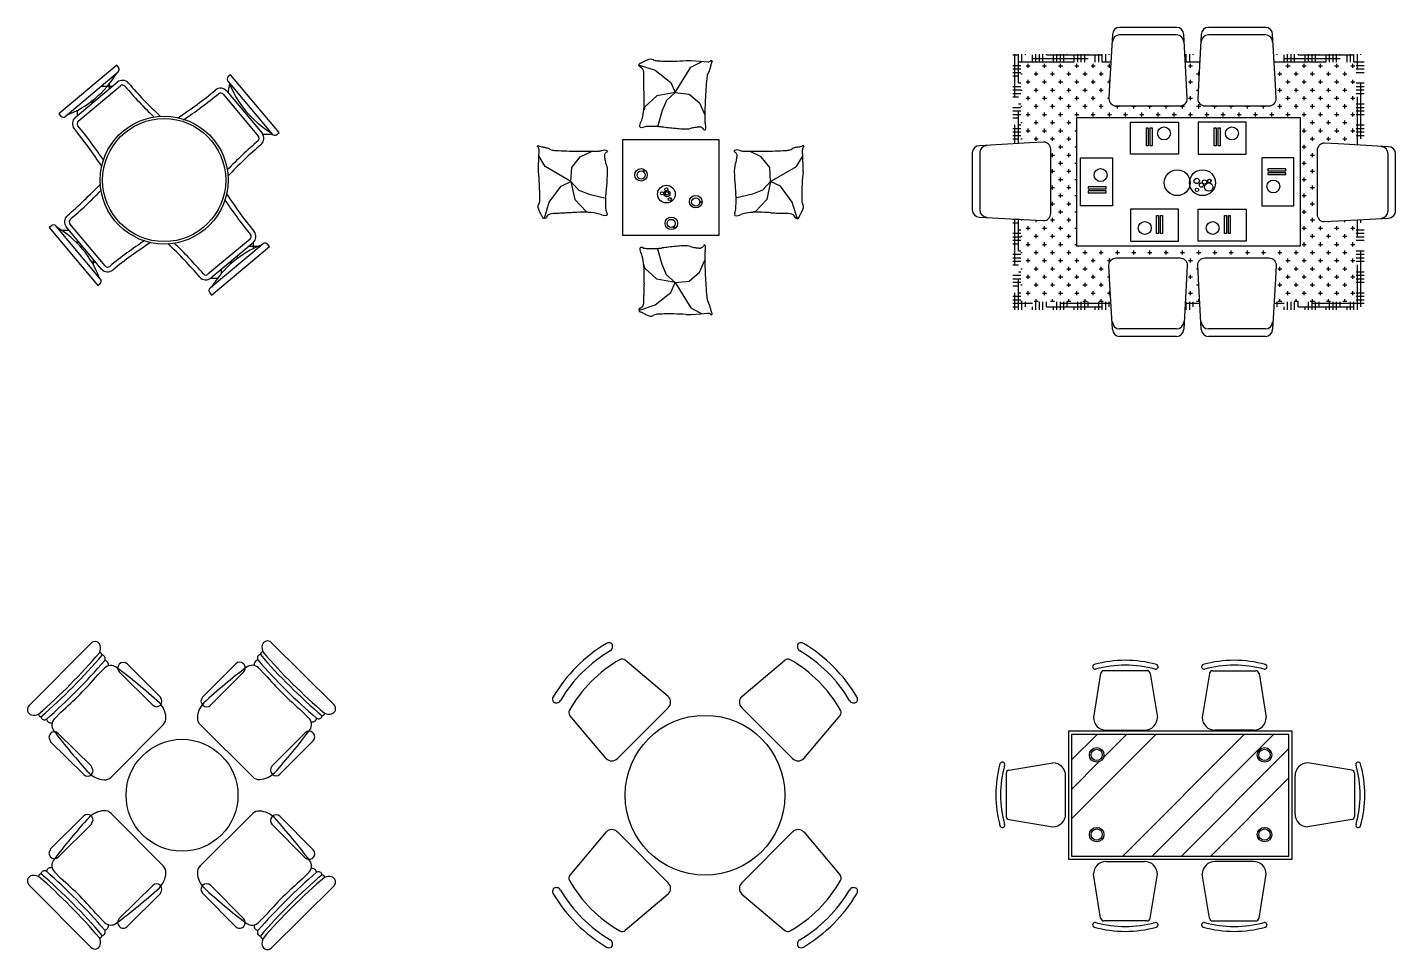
# Model space of a CAD drawing. Header units: millimetres. Extents: x 794 to 24045, y 774 to 18002.
# Drawn here: x 15191 to 23752, y 12232 to 18002 of the extents above; entities that cross this region are included whole.
import ezdxf

# ---------------------------------------------------------------- set-up
doc = ezdxf.new("R2010")
doc.units = ezdxf.units.MM
pattern_1 = [(0, (17541.494, -11395.643), (87.5, 21.875), [350, -175]), (90, (17541.494, -11395.643), (-21.875, -87.5), [350, -175])]

msp = doc.modelspace()

# ---------------------------------------------------------------- hatches: boundary and pattern name
at = {"true_color": 0x000000}
h = msp.add_hatch(dxfattribs=at)
h.set_pattern_fill('HOUND', color=18, scale=350, style=0)
h.set_pattern_definition(pattern_1)
h.paths.add_polyline_path([(21973.3, 17835.1), (21356, 17835.1), (21356, 17273), (21406, 17275.8), (21406, 17785.1), (21970.5, 17785.1)])
h.paths.add_polyline_path([(21406, 16800.9), (21356, 16803.6), (21356, 16235.1), (21973.3, 16235.1), (21970.5, 16285.1), (21406, 16285.1)])
h.paths.add_polyline_path([(23556, 17835.1), (22989.1, 17835.1), (22991.9, 17785.1), (23506, 17785.1), (23506, 17266.3), (23556, 17263.5)])
h.paths.add_polyline_path([(23556, 16800.4), (23506, 16797.6), (23506, 16285.1), (22991.9, 16285.1), (22989.1, 16235.1), (23556, 16235.1)])
h = msp.add_hatch(dxfattribs=at)
h.set_pattern_fill('HOUND', color=18, scale=350, style=0)
h.set_pattern_definition(pattern_1)
h.paths.add_polyline_path([(22529.3, 17835.1), (22433.1, 17835.1), (22435.9, 17785.1), (22526.5, 17785.1)])
h.paths.add_polyline_path([(22526.5, 16285.1), (22435.9, 16285.1), (22433.1, 16235.1), (22529.3, 16235.1)])
h = msp.add_hatch(dxfattribs=at)
h.set_pattern_fill('CROSS,_O', color=18, scale=8)
h.set_pattern_definition([(0, (31346.11, 19336.68), (50.8, 50.8), [25.4, -76.2]), (90, (31358.81, 19323.98), (-50.8, 50.8), [25.4, -76.2])])
h.paths.add_polyline_path([(21970.5, 17785.1), (21406, 17785.1), (21406, 17275.8), (21463.6, 17279), (21549.4, 17283.8, -0.414214), (21594, 17239.1), (21594, 16837.5, -0.414214), (21549.4, 16792.9), (21463.6, 16797.7), (21406, 16800.9), (21406, 16285.1), (21970.5, 16285.1), (21962.5, 16428.9), (21957.7, 16514.7, -0.414214), (22002.4, 16559.4), (22404, 16559.4, -0.414214), (22448.6, 16514.7), (22443.8, 16428.9), (22435.9, 16285.1), (22526.5, 16285.1), (22518.6, 16428.9), (22513.8, 16514.7, -0.414214), (22558.4, 16559.4), (22960, 16559.4, -0.414214), (23004.7, 16514.7), (22999.9, 16428.9), (22991.9, 16285.1), (23506, 16285.1), (23506, 16797.6), (23391.7, 16791.3), (23305.8, 16786.5, -0.414214), (23261.2, 16831.1), (23261.2, 17232.8, -0.414214), (23305.8, 17277.4), (23391.7, 17272.6), (23506, 17266.3), (23506, 17785.1), (22991.9, 17785.1), (22999.9, 17641.4), (23004.7, 17555.5, -0.414214), (22960, 17510.9), (22558.4, 17510.9, -0.414214), (22513.8, 17555.5), (22518.6, 17641.4), (22526.5, 17785.1), (22435.9, 17785.1), (22443.8, 17641.4), (22448.6, 17555.5, -0.414214), (22404, 17510.9), (22002.4, 17510.9, -0.414214), (21957.7, 17555.5), (21962.5, 17641.4)])
h.paths.add_polyline_path([(23156, 17435.1), (23156, 16635.1), (21756, 16635.1), (21756, 17435.1)], flags=16)
h.paths.add_polyline_path([(22092.6, 17408.3), (22392.6, 17408.3), (22392.6, 17208.3), (22092.6, 17208.3)], flags=0)
h.paths.add_polyline_path([(22192.4, 17372.4), (22204.4, 17372.4), (22204.4, 17260.4), (22192.4, 17260.4)], flags=0)
h.paths.add_polyline_path([(22216.7, 17372.4), (22228.8, 17372.4), (22228.8, 17260.4), (22216.7, 17260.4)], flags=0)
h.paths.add_polyline_path([(21981.1, 17185.1), (21981.1, 16885.1), (21781.1, 16885.1), (21781.1, 17185.1)], flags=0)
h.paths.add_polyline_path([(22343.3, 17338.2, -1), (22262.4, 17338.2, -1)], flags=0)
h.paths.add_polyline_path([(21946.3, 17077.7, -1), (21865.4, 17077.7, -1)], flags=0)
h.paths.add_polyline_path([(21940, 17003.6), (21940, 16991.6), (21828.1, 16991.6), (21828.1, 17003.6)], flags=0)
h.paths.add_polyline_path([(22517.5, 17408.3), (22817.5, 17408.3), (22817.5, 17208.3), (22517.5, 17208.3)], flags=0)
h.paths.add_polyline_path([(21940, 16979.3), (21940, 16967.2), (21828.1, 16967.2), (21828.1, 16979.3)], flags=0)
h.paths.add_polyline_path([(22464.4, 17047.9, -0.894642), (22624.3, 17030, -0.894642), (22464.4, 17012.2, -0.894642), (22304.5, 17030, -0.894642)], flags=0)
h.paths.add_polyline_path([(22617.3, 17372.4), (22629.4, 17372.4), (22629.4, 17260.4), (22617.3, 17260.4)], flags=0)
h.paths.add_polyline_path([(22641.6, 17372.4), (22653.7, 17372.4), (22653.7, 17260.4), (22641.6, 17260.4)], flags=0)
h.paths.add_polyline_path([(22092.6, 16864), (22392.6, 16864), (22392.6, 16664), (22092.6, 16664)], flags=0)
h.paths.add_polyline_path([(22768.2, 17338.2, -1), (22687.3, 17338.2, -1)], flags=0)
h.paths.add_polyline_path([(22523.8, 17041.1, -1), (22490.9, 17041.1, -1)], flags=0)
h.paths.add_polyline_path([(22549.5, 17015.3, -1), (22523.2, 17015.3, -1)], flags=0)
h.paths.add_polyline_path([(22568.7, 17034.6, -1), (22542.4, 17034.6, -1)], flags=0)
h.paths.add_polyline_path([(22519.9, 16985.5, -1), (22497.9, 16985.5, -1)], flags=0)
h.paths.add_polyline_path([(22256.4, 16824.4), (22268.5, 16824.4), (22268.5, 16712.4), (22256.4, 16712.4)], flags=0)
h.paths.add_polyline_path([(22597.6, 17040.9, -1), (22575.6, 17040.9, -1)], flags=0)
h.paths.add_polyline_path([(22222.8, 16746.6, -1), (22141.9, 16746.6, -1)], flags=0)
h.paths.add_polyline_path([(22280.7, 16824.4), (22292.8, 16824.4), (22292.8, 16712.4), (22280.7, 16712.4)], flags=0)
h.paths.add_polyline_path([(22609, 17002.8, -1), (22556.3, 17002.8, -1)], flags=0)
h.paths.add_polyline_path([(22517.5, 16864), (22817.5, 16864), (22817.5, 16664), (22517.5, 16664)], flags=0)
h.paths.add_polyline_path([(22647.7, 16746.6, -1), (22566.8, 16746.6, -1)], flags=0)
h.paths.add_polyline_path([(22915.3, 17185.1), (23115.3, 17185.1), (23115.3, 16885.1), (22915.3, 16885.1)], flags=0)
h.paths.add_polyline_path([(22681.3, 16824.4), (22693.4, 16824.4), (22693.4, 16712.4), (22681.3, 16712.4)], flags=0)
h.paths.add_polyline_path([(22705.7, 16824.4), (22717.7, 16824.4), (22717.7, 16712.4), (22705.7, 16712.4)], flags=0)
h.paths.add_polyline_path([(22952.8, 17116.8), (23064.8, 17116.8), (23064.8, 17104.8), (22952.8, 17104.8)], flags=0)
h.paths.add_polyline_path([(22952.8, 17092.5), (23064.8, 17092.5), (23064.8, 17080.4), (22952.8, 17080.4)], flags=0)
h.paths.add_polyline_path([(23027.5, 17006.4, -1), (22946.5, 17006.4, -1)], flags=0)

# ---------------------------------------------------------------- linework, layer by layer
at = {"color": 18, "true_color": 0x000000}
for p, q in [((22381.7, 18001.8), (22024.7, 18001.8)), ((22937.7, 18001.8), (22580.7, 18001.8)), ((22381.7, 17955.1), (22024.7, 17955.1)), ((22937.7, 17955.1), (22580.7, 17955.1)), ((15749.4, 17765.5), (15387, 17461.4)), ((15427.2, 17444.7), (15759, 17723)), ((15761.4, 17751.2), (15749.4, 17765.5)), ((19020.2, 17766.2), (19118.8, 17733.1)), ((19118.8, 17733.1), (19217.1, 17656.2)), ((19243.7, 17593.4), (19342.4, 17751.8)), ((19342.4, 17751.8), (19396.8, 17780.7)), ((19396.8, 17780.7), (19409.8, 17787.8)), ((15490.1, 17437.8), (15753.5, 17658.9)), ((15704.7, 17617.9), (15704.7, 17650)), ((16444.9, 17665.6), (16723.3, 17333.9)), ((16447.2, 17591.7), (16457.5, 17651)), ((16461.6, 17705.8), (16447.3, 17693.8)), ((16765.7, 17343.4), (16461.6, 17705.8)), ((19217.1, 17656.2), (19243.7, 17593.4)), ((15509.3, 17414.8), (15772.8, 17635.9)), ((15652.6, 17633.8), (15723.6, 17633.8)), ((16415, 17583.5), (16636.1, 17320.1)), ((16438, 17602.8), (16659.1, 17339.4)), ((19130, 17572.5), (19054.4, 17504.2)), ((19243.7, 17593.4), (19130, 17572.5)), ((19243.7, 17593.4), (19189.4, 17545.2)), ((19243.7, 17593.4), (19331.4, 17584.8)), ((19331.4, 17584.8), (19396.4, 17530)), ((15504.7, 17450.1), (15504.7, 17483.4)), ((15584.6, 17533.8), (15604.4, 17533.8)), ((15604.7, 17534), (15604.7, 17549.2)), ((19054.4, 17504.2), (19046.9, 17481)), ((19162.2, 17482), (19134.5, 17386.4)), ((19189.4, 17545.2), (19162.2, 17482)), ((19396.4, 17530), (19428.9, 17454.3)), ((15387, 17461.4), (15399, 17447.1)), ((16663.2, 17333.8), (16723.4, 17333.8)), ((16751.4, 17331.4), (16765.7, 17343.4)), ((18650.2, 17191.6), (18724.8, 17226.6)), ((19782.8, 17191.6), (19708.2, 17226.6)), ((20042.7, 17188.6), (20041, 17235.5)), ((21103.2, 17216.8), (21103.2, 16859.8)), ((21149.9, 17216.8), (21149.9, 16859.8)), ((23705.4, 16853.5), (23705.4, 17210.5)), ((23752.1, 16853.5), (23752.1, 17210.5)), ((18399.6, 17183.9), (18392.1, 17196.7)), ((18430.2, 17130.5), (18399.6, 17183.9)), ((18591.8, 17036.9), (18430.2, 17130.5)), ((18591.8, 17036.9), (18597.5, 17124.9)), ((18597.5, 17124.9), (18650.2, 17191.6)), ((19835.5, 17124.9), (19782.8, 17191.6)), ((19841.2, 17036.9), (19835.5, 17124.9)), ((19841.2, 17036.9), (20002.8, 17130.5)), ((20002.8, 17130.5), (20033.5, 17183.9)), ((20033.5, 17183.9), (20040.9, 17196.7)), ((20044.9, 17127.8), (20042.7, 17188.6)), ((18456.2, 16907.6), (18529.8, 17008.3)), ((18529.8, 17008.3), (18591.8, 17036.9)), ((18591.8, 17036.9), (18641.7, 16984.3)), ((18591.8, 17036.9), (18616.4, 16924)), ((18641.7, 16984.3), (18705.8, 16959.1)), ((18705.8, 16959.1), (18802.3, 16934.5)), ((19727.2, 16959.1), (19630.8, 16934.5)), ((19791.4, 16984.3), (19727.2, 16959.1)), ((19841.2, 17036.9), (19791.4, 16984.3)), ((19841.2, 17036.9), (19816.6, 16924)), ((19903.2, 17008.3), (19841.2, 17036.9)), ((19976.9, 16907.6), (19903.2, 17008.3)), ((18426.3, 16807.9), (18456.2, 16907.6)), ((18616.4, 16924), (18687.1, 16850.6)), ((19816.6, 16924), (19745.9, 16850.6)), ((20006.7, 16807.9), (19976.9, 16907.6)), ((18687.1, 16850.6), (18710.5, 16843.9)), ((19745.9, 16850.6), (19722.6, 16843.9)), ((15341.6, 16761.2), (15327.3, 16749.2)), ((15327.3, 16749.2), (15631.4, 16386.8)), ((15648.2, 16427), (15369.8, 16758.8)), ((15390.8, 16733.8), (15450.4, 16733.8)), ((15655, 16489.8), (15434, 16753.3)), ((15678, 16509.1), (15457, 16772.5)), ((15504.7, 16648.6), (15504.7, 16669)), ((15518.6, 16633.8), (15534.3, 16633.8)), ((16583.7, 16677.8), (16320.3, 16456.8)), ((16665.9, 16648), (16334.1, 16369.6)), ((16603, 16654.8), (16339.6, 16433.8)), ((16343.6, 16327.1), (16706, 16631.2)), ((16577.9, 16633.8), (16648.9, 16633.8)), ((16604.7, 16617.6), (16604.7, 16656.3)), ((16706, 16631.2), (16694, 16645.5)), ((19162.2, 16517.6), (19134.5, 16613.2)), ((15592.9, 16533.8), (15618.2, 16533.8)), ((15604.7, 16513.3), (15604.7, 16549.8)), ((16458.7, 16533.8), (16476.6, 16533.8)), ((16504.7, 16556.1), (16504.7, 16572.3)), ((19396.4, 16469.6), (19428.9, 16545.3)), ((16404.7, 16462.4), (16404.7, 16488.4)), ((19054.4, 16495.4), (19046.9, 16518.5)), ((19130, 16427.1), (19054.4, 16495.4)), ((19189.4, 16454.3), (19162.2, 16517.6)), ((19243.7, 16406.2), (19189.4, 16454.3)), ((19331.4, 16414.7), (19396.4, 16469.6)), ((15631.4, 16386.8), (15645.7, 16398.8)), ((16339.6, 16433.8), (16381.5, 16433.8)), ((19243.7, 16406.2), (19130, 16427.1)), ((19217.1, 16343.3), (19243.7, 16406.2)), ((19243.7, 16406.2), (19331.4, 16414.7)), ((19243.7, 16406.2), (19342.4, 16247.7)), ((16331.6, 16341.4), (16343.6, 16327.1)), ((19118.8, 16266.4), (19217.1, 16343.3)), ((19020.2, 16233.4), (19118.8, 16266.4)), ((19341.1, 16205.6), (19401.8, 16209.7)), ((19342.4, 16247.7), (19396.8, 16218.8)), ((19396.8, 16218.8), (19409.8, 16211.8)), ((19401.8, 16209.7), (19448.7, 16212.9)), ((22381.7, 16115.2), (22024.7, 16115.2)), ((22937.7, 16115.2), (22580.7, 16115.2)), ((22381.7, 16068.5), (22024.7, 16068.5)), ((22937.7, 16068.5), (22580.7, 16068.5)), ((15200.4, 13757.4), (15589.9, 14149.9)), ((16717, 14153.6), (17109.4, 13764.2)), ((19200.9, 13816.5), (18931.7, 14042.9)), ((19660.5, 13816.5), (19929.7, 14042.9)), ((15631.3, 13950.7), (15673, 13992.8)), ((15765.3, 14017.6), (15767, 14019.4)), ((15975, 13761.7), (15765.5, 13969.6)), ((15815, 14019.6), (16024.6, 13811.6)), ((16494.4, 14020), (16286.5, 13810.5)), ((16336.4, 13760.9), (16544.4, 13970.5)), ((16544.2, 14018.5), (16542.4, 14020.2)), ((16636.6, 13994.3), (16677.1, 13954.1)), ((21906.1, 13959.9), (21861, 13684.9)), ((22196, 13976.7), (21925.9, 13976.7)), ((22215.8, 13959.9), (22261, 13684.9)), ((22587.6, 13959.9), (22542.4, 13684.9)), ((22607.4, 13976.7), (22877.5, 13976.7)), ((22897.3, 13959.9), (22942.4, 13684.9)), ((15359.7, 13677), (15399.9, 13717.5)), ((16024.7, 13763.6), (16023, 13761.9)), ((16286.6, 13762.5), (16288.4, 13760.7)), ((16910.3, 13722.7), (16952.3, 13681)), ((18882.7, 13427.6), (19200.9, 13745.8)), ((19660.5, 13745.8), (19978.7, 13427.6)), ((15714, 13311.3), (16041.5, 13641.3)), ((16270.9, 13640), (16600.8, 13312.6)), ((18812, 13427.6), (18585.6, 13696.7)), ((20049.4, 13427.6), (20275.8, 13696.7)), ((15335.5, 13584.6), (15333.8, 13582.9)), ((15334, 13534.9), (15543.5, 13326.9)), ((15593.1, 13376.8), (15383.5, 13584.8)), ((16721.2, 13379), (16929.2, 13588.6)), ((16979.1, 13539), (16771.2, 13329.5)), ((16977.2, 13588.8), (16978.9, 13587)), ((21704.8, 13597.8), (21704.8, 12797.8)), ((23104.8, 13597.8), (21704.8, 13597.8)), ((21724.8, 13419), (21883.6, 13577.8)), ((21724.8, 13577.8), (21724.8, 12817.8)), ((21724.8, 13050.8), (22251.8, 13577.8)), ((23084.8, 13577.8), (21724.8, 13577.8)), ((21923.7, 13433.8), (22067.7, 13577.8)), ((21941, 13604.9), (22181, 13604.9)), ((22044.1, 12817.8), (22804.1, 13577.8)), ((22228.2, 12817.8), (22988.2, 13577.8)), ((22862.4, 13604.9), (22622.4, 13604.9)), ((23084.8, 12817.8), (23084.8, 13577.8)), ((23104.8, 12797.8), (23104.8, 13597.8)), ((22412.2, 12817.8), (23084.8, 13490.3)), ((21332, 13355.2), (21607.1, 13400.3)), ((21724.8, 13234.9), (21897.9, 13408)), ((23477.6, 13355.2), (23202.5, 13400.3)), ((15591.5, 13327.1), (15593.3, 13328.8)), ((16723.2, 13329.3), (16721.4, 13331)), ((21315.3, 13335.4), (21315.3, 13065.3)), ((21687.1, 13080.3), (21687.1, 13320.3)), ((22596.3, 12817.8), (23084.8, 13306.2)), ((23122.5, 13080.3), (23122.5, 13320.3)), ((23494.3, 13335.4), (23494.3, 13065.3)), ((15334, 12860.7), (15543.5, 13068.6)), ((15593.1, 13018.7), (15383.5, 12810.7)), ((15591.5, 13068.4), (15593.3, 13066.7)), ((15714, 13084.2), (16041.5, 12754.3)), ((16270.9, 12755.5), (16600.8, 13083)), ((16721.2, 13016.5), (16929.2, 12807)), ((16723.2, 13066.3), (16721.4, 13064.5)), ((16979.1, 12856.5), (16771.2, 13066.1)), ((21332, 13045.5), (21607.1, 13000.3)), ((23477.6, 13045.5), (23202.5, 13000.3)), ((18812, 12968), (18585.6, 12698.8)), ((18882.7, 12968), (19200.9, 12649.8)), ((19660.5, 12649.8), (19978.7, 12968)), ((20049.4, 12968), (20275.8, 12698.8)), ((15335.5, 12810.9), (15333.8, 12812.7)), ((16977.2, 12806.8), (16978.9, 12808.5)), ((21704.8, 12797.8), (23104.8, 12797.8)), ((21724.8, 12817.8), (23084.8, 12817.8)), ((21941, 12783.7), (22181, 12783.7)), ((22862.4, 12783.7), (22622.4, 12783.7)), ((15359.7, 12718.5), (15399.9, 12678)), ((16910.3, 12672.8), (16952.3, 12714.5)), ((21906.1, 12428.6), (21861, 12703.7)), ((22215.8, 12428.6), (22261, 12703.7)), ((22587.6, 12428.6), (22542.4, 12703.7)), ((22897.3, 12428.6), (22942.4, 12703.7)), ((15200.4, 12638.1), (15589.9, 12245.7)), ((15975, 12633.9), (15765.5, 12425.9)), ((16024.7, 12631.9), (16023, 12633.7)), ((16286.6, 12633.1), (16288.4, 12634.8)), ((16336.4, 12634.6), (16544.4, 12425.1)), ((16717, 12241.9), (17109.4, 12631.4)), ((15815, 12376), (16024.6, 12583.9)), ((16494.4, 12375.5), (16286.5, 12585.1)), ((19200.9, 12579.1), (18931.7, 12352.7)), ((19660.5, 12579.1), (19929.7, 12352.7)), ((15631.3, 12444.8), (15673, 12402.8)), ((16636.6, 12401.2), (16677.1, 12441.4)), ((15765.3, 12377.9), (15767, 12376.1)), ((16544.2, 12377.1), (16542.4, 12375.3)), ((22196, 12411.9), (21925.9, 12411.9)), ((22607.4, 12411.9), (22877.5, 12411.9))]:
    msp.add_line(p, q, dxfattribs=at)
for points in [[(21980.1, 17957.2), (21962.5, 17641.4)], [(22443.8, 17641.4), (22426.3, 17957.2)], [(22536.1, 17957.2), (22518.6, 17641.4)], [(22999.9, 17641.4), (22982.4, 17957.2)], [(23156, 17435.1), (21756, 17435.1), (21756, 16635.1), (23156, 16635.1), (23156, 17435.1)], [(21463.6, 17279), (21147.8, 17261.5)], [(23707.5, 17255.1), (23391.7, 17272.6)], [(21147.8, 16815.2), (21463.6, 16797.7)], [(23391.7, 16791.3), (23707.5, 16808.8)], [(21980.1, 16113.1), (21962.5, 16428.9)], [(22443.8, 16428.9), (22426.3, 16113.1)], [(22536.1, 16113.1), (22518.6, 16428.9)], [(22999.9, 16428.9), (22982.4, 16113.1)]]:
    msp.add_lwpolyline(points, dxfattribs=at)
for points in [[(19070.9, 17381.7, 0.101392), (19041.2, 17375.5, -0.223768), (19027, 17376, -0.25558), (19023.8, 17380.6, -0.081563), (19024.9, 17397, -0.071805), (19031.1, 17413, 0.069985), (19037.6, 17429.3, 0.03546), (19047.6, 17489.4, 0.029432), (19050.1, 17562.7, 0.001554), (19049.2, 17599, -0.00152), (19048.1, 17636, -0.004735), (19047.6, 17674.2, 0.00382), (19047, 17721.5, 0.296001), (19025.1, 17753.9, -0.649774), (19024.6, 17777.1, -0.02319), (19030.6, 17779.6, 0.0288), (19035.4, 17781.6, 0.005727), (19043.2, 17785.6, -0.004358), (19053.5, 17790.9, -0.027528), (19075.4, 17800.4, -0.046214), (19089.2, 17804.1, -0.194121), (19105.7, 17800.5, 0.133719), (19128.5, 17792.7, 0.011505), (19174.7, 17790.8, 0.008882), (19234.6, 17790.7, 0.012426), (19312.4, 17794, -0.033612), (19341.1, 17794), (19401.8, 17789.8), (19448.7, 17786.6, 0.224341), (19467, 17793.8, -0.722772), (19475, 17790.1, -0.103513), (19473.8, 17786.5, 0.053465), (19470.9, 17779.9, 0.030109), (19464.9, 17757.1, -0.031436), (19459.1, 17735.4, -0.05324), (19452.8, 17721.6, 0.05518), (19446.8, 17708.3, 0.056271), (19441.6, 17682.7, 0.0108), (19432.4, 17547.1, 0.00456), (19428.9, 17454.3, 0.01125), (19428.7, 17416.6, 0.069394), (19432.1, 17395, -0.079756), (19434.7, 17376.1, -0.106399), (19431.2, 17361.7, -0.328642), (19426.6, 17359.2, -0.299547), (19421.4, 17363.9, 0.189917), (19415.3, 17372.2, 0.033518), (19406.2, 17377.1, 0.075627), (19401.7, 17378.4, 0.053489), (19393.4, 17378.5, 0.017838), (19368.4, 17375.4, 0.038394), (19339.5, 17368.4, -0.059529), (19320.7, 17364.7, -0.035943), (19292.5, 17364.6, -0.011245), (19202.7, 17372.7, -0.006203), (19162.2, 17377.8, 0.010783), (19138.8, 17380.6, 0.019485), (19124.8, 17381.3, 0.005062)], [(18809, 16871.1, 0.101392), (18816.1, 16841.7, -0.223768), (18816.1, 16827.4, -0.25558), (18811.6, 16824.1, -0.081563), (18795.2, 16824.7, -0.071805), (18779, 16830.4, 0.069985), (18762.5, 16836.3, 0.03546), (18702.1, 16844.3, 0.029432), (18628.8, 16844.5, 0.001554), (18592.5, 16842.3, -0.00152), (18555.5, 16840.1, -0.004735), (18517.4, 16838.3, 0.00382), (18470.1, 16836.2, 0.296001), (18438.5, 16813.2, -0.649774), (18415.3, 16812, -0.02319), (18412.6, 16817.9, 0.0288), (18410.4, 16822.6, 0.005727), (18406.2, 16830.3, -0.004358), (18400.6, 16840.4, -0.027528), (18390.3, 16862, -0.046214), (18386.2, 16875.7, -0.194121), (18389.2, 16892.3, 0.133719), (18396.3, 16915.3, 0.011505), (18396.7, 16961.6, 0.008882), (18394.8, 17021.5, 0.012426), (18389.1, 17099.1, -0.033612), (18388.2, 17127.8), (18390.3, 17188.6), (18392, 17235.5, 0.224341), (18384.2, 17253.6, -0.722772), (18387.7, 17261.8, -0.103513), (18391.3, 17260.7, 0.053465), (18398, 17257.9, 0.030109), (18420.9, 17252.7, -0.031436), (18442.9, 17247.7, -0.05324), (18456.8, 17241.8, 0.05518), (18470.3, 17236.2, 0.056271), (18496.1, 17231.8, 0.0108), (18631.9, 17227, 0.00456), (18724.8, 17226.6, 0.01125), (18762.4, 17227.6, 0.069394), (18783.9, 17231.7, -0.079756), (18802.7, 17234.9, -0.106399), (18817.3, 17231.9, -0.328642), (18819.9, 17227.3, -0.299547), (18815.4, 17222, 0.189917), (18807.3, 17215.6, 0.033518), (18802.7, 17206.4, 0.075627), (18801.6, 17201.9, 0.053489), (18801.7, 17193.5, 0.017838), (18805.6, 17168.7, 0.038394), (18813.5, 17140, -0.059529), (18817.9, 17121.3, -0.035943), (18818.9, 17093.1, -0.011245), (18813.7, 17003.2, -0.006203), (18809.9, 16962.5, 0.010783), (18807.9, 16939, 0.019485), (18807.6, 16925, 0.005062)]]:
    msp.add_lwpolyline(points, format="xyb", close=True, dxfattribs=at)
for points in [[(21962.5, 17641.4), (21957.7, 17555.5, 0.414214), (22002.4, 17510.9), (22404, 17510.9, 0.414214), (22448.6, 17555.5), (22443.8, 17641.4)], [(22518.6, 17641.4), (22513.8, 17555.5, 0.414214), (22558.4, 17510.9), (22960, 17510.9, 0.414214), (23004.7, 17555.5), (22999.9, 17641.4)], [(21463.6, 16797.7), (21549.4, 16792.9, 0.414214), (21594, 16837.5), (21594, 17239.1, 0.414214), (21549.4, 17283.8), (21463.6, 17279)], [(23391.7, 17272.6), (23305.8, 17277.4, 0.414214), (23261.2, 17232.8), (23261.2, 16831.1, 0.414214), (23305.8, 16786.5), (23391.7, 16791.3)], [(21962.5, 16428.9), (21957.7, 16514.7, -0.414214), (22002.4, 16559.4), (22404, 16559.4, -0.414214), (22448.6, 16514.7), (22443.8, 16428.9)], [(22518.6, 16428.9), (22513.8, 16514.7, -0.414214), (22558.4, 16559.4), (22960, 16559.4, -0.414214), (23004.7, 16514.7), (22999.9, 16428.9)]]:
    msp.add_lwpolyline(points, format="xyb", dxfattribs=at)
for points in [[(22392.6, 17408.3), (22392.6, 17208.3), (22092.6, 17208.3), (22092.6, 17408.3)], [(22517.5, 17408.3), (22517.5, 17208.3), (22817.5, 17208.3), (22817.5, 17408.3)], [(18916.5, 17299.8), (19516.5, 17299.8), (19516.5, 16699.8), (18916.5, 16699.8)], [(22204.4, 17372.4), (22204.4, 17260.4), (22192.4, 17260.4), (22192.4, 17372.4)], [(22228.8, 17372.4), (22228.8, 17260.4), (22216.7, 17260.4), (22216.7, 17372.4)], [(22629.4, 17372.4), (22629.4, 17260.4), (22617.3, 17260.4), (22617.3, 17372.4)], [(22653.7, 17372.4), (22653.7, 17260.4), (22641.6, 17260.4), (22641.6, 17372.4)], [(21781.1, 17185.1), (21981.1, 17185.1), (21981.1, 16885.1), (21781.1, 16885.1)], [(23115.3, 17185.1), (22915.3, 17185.1), (22915.3, 16885.1), (23115.3, 16885.1)], [(19044.1, 17100.2), (19048.1, 17105.7), (19052.6, 17102.4), (19048.6, 17097)], [(22952.8, 17104.8), (23064.8, 17104.8), (23064.8, 17116.8), (22952.8, 17116.8)], [(22952.8, 17080.4), (23064.8, 17080.4), (23064.8, 17092.5), (22952.8, 17092.5)], [(21940, 17003.6), (21828.1, 17003.6), (21828.1, 16991.6), (21940, 16991.6)], [(21940, 16979.3), (21828.1, 16979.3), (21828.1, 16967.2), (21940, 16967.2)], [(19398.1, 16912.3), (19404.9, 16912.3), (19404.9, 16906.8), (19398.1, 16906.8)], [(22392.6, 16664), (22392.6, 16864), (22092.6, 16864), (22092.6, 16664)], [(22256.4, 16712.4), (22256.4, 16824.4), (22268.5, 16824.4), (22268.5, 16712.4)], [(22280.7, 16712.4), (22280.7, 16824.4), (22292.8, 16824.4), (22292.8, 16712.4)], [(22517.5, 16664), (22517.5, 16864), (22817.5, 16864), (22817.5, 16664)], [(22681.3, 16712.4), (22681.3, 16824.4), (22693.4, 16824.4), (22693.4, 16712.4)], [(22705.7, 16712.4), (22705.7, 16824.4), (22717.7, 16824.4), (22717.7, 16712.4)], [(19235.4, 16756.2), (19239.3, 16750.7), (19234.8, 16747.4), (19230.9, 16753)]]:
    msp.add_lwpolyline(points, close=True, dxfattribs=at)
for centre, radius in [((16046.5, 17046.3), 400), ((16046.5, 17046.3), 385), ((22302.8, 17338.2), 40.5), ((22727.8, 17338.2), 40.5), ((19030.4, 17079), 39.1), ((19031.5, 17078.2), 25.6), ((21905.9, 17077.7), 40.5), ((22385.5, 17030), 80.9), ((22543.4, 17030), 80.9), ((22507.4, 17041.1), 16.5), ((22555.5, 17034.6), 13.2), ((22586.6, 17040.9), 11), ((22987, 17006.4), 40.5), ((19188.9, 16958.8), 55.4), ((19161.2, 16963.9), 9.62), ((19192.4, 16961.4), 19.1), ((19188.9, 16988.5), 9.62), ((19192.4, 16963.2), 10.5), ((22508.9, 16985.5), 11), ((22536.3, 17015.3), 13.2), ((22582.6, 17002.8), 26.4), ((19210.7, 16927.3), 9.62), ((19372.8, 16910.9), 39.1), ((19372.8, 16909.6), 25.6), ((19219.7, 16776), 39.1), ((19218.6, 16775.2), 25.6), ((22182.3, 16746.6), 40.5), ((22607.3, 16746.6), 40.5), ((19430.7, 13197.8), 500), ((16158.4, 13197.8), 350), ((21881.4, 13450.2), 45.4), ((21881.4, 13450.2), 35.4), ((22931.8, 13450.2), 45.4), ((22931.8, 13450.2), 35.4), ((21881.4, 12951.7), 45.4), ((21881.4, 12951.7), 35.4), ((22931.8, 12951.7), 45.4), ((22931.8, 12951.7), 35.4)]:
    msp.add_circle(centre, radius, dxfattribs=at)
for centre, radius, start, end in [((22024.7, 17957.2), 44.6, 90, 180), ((22381.7, 17957.2), 44.6, 0, 90), ((22580.7, 17957.2), 44.6, 90, 180), ((22937.7, 17957.2), 44.6, 0, 90), ((22024.7, 17910.4), 44.6, 90, 180), ((22381.7, 17910.4), 44.6, 0, 90), ((22580.7, 17910.4), 44.6, 90, 180), ((22937.7, 17910.4), 44.6, 0, 90), ((15746.1, 17738.4), 20, 310, 40), ((15208.1, 18042.7), 633.1, 291.10303, 328.89697), ((15785.6, 17620.6), 50, 40.6414, 130), ((15785.6, 17620.6), 20, 40.6414, 130), ((17860.1, 19401.2), 2683.9, 220.6414, 226.77379), ((16460.2, 17678.5), 20, 130, 220), ((17042.9, 17884.8), 633.1, 201.10303, 238.89697), ((17860.1, 19401.2), 2713.9, 220.6414, 226.23617), ((14665.9, 19684.5), 2683.9, 303.12905, 309.3586), ((14665.9, 19684.5), 2713.9, 303.58345, 309.3586), ((16399.7, 17570.7), 50, 40, 129.3586), ((16399.7, 17570.7), 20, 40, 129.3586), ((15414.4, 17460), 20, 220, 310), ((15522.2, 17399.5), 50, 130, 219.3586), ((15522.2, 17399.5), 20, 130, 219.3586), ((13408.3, 15665.7), 2713.9, 33.58345, 39.3586), ((13408.3, 15665.7), 2683.9, 33.12905, 39.3586), ((16620.8, 17307.2), 20, 310.6414, 40), ((16620.8, 17307.2), 50, 310.6414, 40), ((16738.6, 17346.7), 20, 220, 310), ((18401.5, 15232.7), 2713.9, 130.6414, 136.23617), ((18401.5, 15232.7), 2683.9, 130.6414, 136.77379), ((19617.6, 17227.8), 4.43, 113.81799, 186.58879), ((19619.4, 17228.1), 6.3, 186.58879, 253.29046), ((19630, 17199.7), 35.2, 89.52442, 113.81799), ((19613.5, 17208.5), 14.2, 30.27703, 73.29046), ((19559.1, 17176.7), 77.1, 22.59825, 30.27703), ((19629.8, 17174.8), 60.1, 71.28425, 89.52442), ((19674.5, 17306.7), 79.2, 251.28425, 267.16272), ((19712, 18063.7), 837.1, 267.16272, 269.74096), ((19731.3, 22320.8), 5094.2, 269.74096, 270.78602), ((19758, 20371.8), 3145, 270.78602, 273.26117), ((19930.3, 17348.2), 116.6, 273.26117, 286.14395), ((19944.2, 17300), 66.3, 286.14395, 298.77735), ((20010.5, 17179.4), 71.2, 106.58716, 118.77735), ((20041.3, 17075.8), 179.4, 99.38482, 106.58716), ((19980.2, 17445.6), 195.5, 279.38482, 286.28328), ((20025.5, 17290.5), 34, 286.28328, 298.52483), ((20064.1, 17236.4), 23.1, 131.45226, 182.03003), ((20046.1, 17252.6), 9.2, 94.88558, 118.52483), ((20045.7, 17257.1), 4.67, 311.45226, 94.88558), ((21147.8, 17216.8), 44.6, 90, 180), ((21194.5, 17216.8), 44.6, 90, 180), ((23660.7, 17210.5), 44.6, 0, 90), ((23707.5, 17210.5), 44.6, 0, 90), ((19695.7, 17112.5), 81, 160.16916, 173.79614), ((19437, 17205.8), 194, 340.16916, 348.964), ((19281.9, 17236.1), 352, 348.964, 353.05171), ((19616.2, 17200.5), 15.3, 5.29873, 22.59825), ((19592.3, 17198.3), 39.3, 353.05171, 5.29873), ((19830.7, 17120.2), 214.3, 354.32955, 2.03003), ((19810.5, 17100.1), 196.5, 173.79614, 182.03003), ((21615.9, 17164.1), 2003, 182.03003, 184.60709), ((21601.5, 16944.4), 1565.2, 174.32955, 177.17716), ((13691.6, 18859.9), 2683.9, 310.6414, 316.77379), ((13691.6, 18859.9), 2713.9, 310.6414, 316.23617), ((18684.7, 18426.9), 2683.9, 213.12905, 219.3586), ((21262.2, 17135.5), 1648.1, 184.60709, 186.02863), ((19080.7, 16905.2), 545.4, 3.5574, 6.02863), ((21041.6, 16947.8), 1005.4, 179.21266, 181.8493), ((21723, 16938.4), 1686.8, 177.17716, 179.21266), ((18684.7, 18426.9), 2713.9, 213.58345, 219.3586), ((19548.6, 16873.9), 75.5, 334.77416, 357.93234), ((16963.9, 16967.2), 2661.9, 357.93234, 359.09237), ((19445.7, 16927.9), 179.8, 359.09237, 3.5574), ((20082.5, 16916.8), 45.8, 181.8493, 212.3147), ((19971, 16891.3), 77.4, 337.78796, 348.37194), ((20024.7, 16880.2), 22.6, 348.37194, 32.3147), ((15472.3, 16785.4), 50, 130.6414, 220), ((15472.3, 16785.4), 20, 130.6414, 220), ((19632, 16834.5), 16.8, 154.77416, 205.22688), ((19622.1, 16829.9), 5.8, 205.22688, 262.57378), ((19628, 16874.6), 50.9, 262.57378, 281.22529), ((19626.2, 16883.4), 59.9, 281.22529, 297.65364), ((19683.2, 16774.6), 63, 101.64029, 117.65364), ((19757.3, 16415.1), 430, 93.51688, 101.64029), ((19769.2, 16221.8), 623.6, 86.77343, 93.51688), ((19475.7, 11015.4), 5838.3, 86.4173, 86.77343), ((20221.8, 22932.3), 6101.9, 266.4173, 266.76566), ((19991.3, 18853.2), 2016.2, 266.76566, 267.85086), ((19799.5, 13743.3), 3097.2, 86.97528, 87.85086), ((19961.1, 16800.4), 35.9, 21.02002, 86.97528), ((20006.4, 16817.8), 12.7, 201.02002, 333.07913), ((19955.6, 16843.6), 69.7, 333.07913, 338.39292), ((20062.4, 16801.3), 45.2, 151.79426, 158.39292), ((20359.7, 16641.8), 382.5, 150.48182, 151.79426), ((19452.1, 17155.7), 660.5, 330.48182, 331.48061), ((19841.2, 16944.3), 217.6, 331.48061, 337.78796), ((21147.8, 16859.8), 44.6, 180, 270), ((21194.5, 16859.8), 44.6, 180, 270), ((23660.7, 16853.5), 44.6, 270, 0), ((23707.5, 16853.5), 44.6, 270, 0), ((15354.5, 16745.9), 20, 40, 130), ((15050.1, 16207.8), 633.1, 21.10303, 58.89697), ((16570.9, 16693.1), 20, 310, 39.3586), ((16570.9, 16693.1), 50, 310, 39.3586), ((17427.1, 14408.1), 2713.9, 123.58345, 129.3586), ((17427.1, 14408.1), 2683.9, 123.12905, 129.3586), ((14232.9, 14691.4), 2683.9, 40.6414, 46.77379), ((14232.9, 14691.4), 2713.9, 40.6414, 46.23617), ((16885, 16049.9), 633.1, 111.10303, 148.89697), ((16678.7, 16632.7), 20, 40, 130), ((19074.5, 16614.1), 50.9, 174.43404, 193.08555), ((19029.6, 16618.4), 5.8, 117.08714, 174.43404), ((19034.6, 16608.7), 16.8, 66.63442, 117.08714), ((19071.2, 16693.4), 75.5, 246.63442, 269.7926), ((19080.6, 19279.7), 2661.9, 269.7926, 270.95263), ((19121.8, 16798), 179.8, 270.95263, 275.41766), ((19087.3, 17162), 545.4, 275.41766, 277.88889), ((19388.4, 14989.2), 1648.1, 96.46735, 97.88889), ((19428.3, 14636.6), 2003, 93.8903, 96.46735), ((19305.8, 16438.9), 196.5, 85.65641, 93.8903), ((19314.5, 16554.1), 81, 72.02943, 85.65641), ((19399.4, 16815.6), 194, 252.02943, 260.82427), ((19424.6, 16971.6), 352, 260.82427, 264.91197), ((19396.8, 16660.2), 39.3, 264.91197, 277.15899), ((19399.8, 16636.4), 15.3, 277.15899, 294.45852), ((19374.2, 16692.7), 77.1, 294.45852, 302.13729), ((19407.7, 16639.3), 14.2, 302.13729, 345.15072), ((19427.5, 16634.1), 6.3, 98.44905, 165.15072), ((19427.2, 16635.9), 4.43, 25.67826, 98.44905), ((19399.5, 16622.6), 35.2, 1.38469, 25.67826), ((19374.6, 16622), 60.1, 343.14451, 1.38469), ((19083.2, 16616.1), 59.9, 193.08555, 209.5139), ((18976.3, 16555.6), 63, 13.50056, 29.5139), ((18619.5, 16469.9), 430, 5.37715, 13.50056), ((20265.7, 16568.7), 837.1, 179.02298, 181.60123), ((19507.9, 16581.6), 79.2, 163.14451, 179.02298), ((24521.2, 16687.6), 5094.2, 181.60123, 182.64628), ((15693.3, 16522), 50, 220, 309.3586), ((15693.3, 16522), 20, 220, 309.3586), ((16307.4, 16472.1), 50, 220.6414, 310), ((16307.4, 16472.1), 20, 220.6414, 310), ((18426.7, 16451.7), 623.6, 358.6337, 5.37715), ((22574, 16597.6), 3145, 182.64628, 185.12143), ((15632.9, 16414.1), 20, 310, 40), ((16346.9, 16354.3), 20, 130, 220), ((21063.8, 16315.2), 2016.2, 178.62592, 179.71113), ((25148.3, 16217.2), 6101.9, 178.27756, 178.62592), ((13213.5, 16576.1), 5838.3, 358.27756, 358.6337), ((19011.1, 16278.7), 35.9, 292.88028, 358.83554), ((15950.5, 16340.9), 3097.2, 358.83554, 359.71113), ((19557.7, 16327.3), 116.6, 185.12143, 198.00421), ((19509.9, 16311.7), 66.3, 198.00421, 210.63761), ((19391.6, 16241.6), 71.2, 18.44742, 30.63761), ((19030, 16234), 12.7, 112.88028, 244.93939), ((19054.2, 16285.6), 69.7, 244.93939, 250.25318), ((19015.3, 16177.4), 45.2, 63.65452, 70.25318), ((18865.6, 15875.1), 382.5, 62.34208, 63.65452), ((19349.8, 16799), 660.5, 242.34208, 243.34087), ((19151.1, 16403.2), 217.6, 243.34087, 249.64822), ((19102.3, 16271.7), 77.4, 249.64822, 260.2322), ((19093, 16217.7), 22.6, 260.2322, 304.17496), ((19131.5, 16161.1), 45.8, 93.70956, 124.17496), ((19193.5, 15203.5), 1005.4, 91.07293, 93.70956), ((19206.3, 14522.2), 1686.8, 89.03743, 91.07293), ((19208.4, 14643.8), 1565.2, 86.18981, 89.03743), ((19326.6, 16419.4), 214.3, 266.18981, 273.8903), ((19450.2, 16189.9), 23.1, 43.31252, 93.8903), ((19289, 16207.4), 179.4, 11.24508, 18.44742), ((19656.6, 16280.5), 195.5, 191.24508, 198.14354), ((19470.4, 16208.9), 4.67, 223.31252, 6.74585), ((19503.1, 16230.2), 34, 198.14354, 210.3851), ((19465.9, 16208.4), 9.2, 6.74585, 30.3851), ((22024.7, 16159.8), 44.6, 180, 270), ((22024.7, 16113.1), 44.6, 180, 270), ((22381.7, 16159.8), 44.6, 270, 0), ((22381.7, 16113.1), 44.6, 270, 0), ((22580.7, 16159.8), 44.6, 180, 270), ((22580.7, 16113.1), 44.6, 180, 270), ((22937.7, 16159.8), 44.6, 270, 0), ((22937.7, 16113.1), 44.6, 270, 0), ((15613.9, 14125.9), 33.9, 14.19876, 135.21849), ((15585.4, 14118.7), 63.4, 332.83005, 14.19876), ((16721.7, 14122.5), 63.4, 166.23822, 207.60693), ((16693.1, 14129.5), 33.9, 45.21849, 166.23822), ((19315.6, 13312.9), 973.9, 120.98519, 149.01481), ((18829.6, 14122.1), 30, 58.48698, 120.98519), ((18822.8, 14127.8), 30, 300.40172, 41.3764), ((20038.6, 14127.8), 30, 138.6236, 239.59828), ((20031.7, 14122.1), 30, 59.01481, 121.51302), ((19545.8, 13312.9), 973.9, 30.98519, 59.01481), ((12921.1, 16408.9), 3575, 310.8815, 319.55548), ((12921.1, 16408.9), 3597.6, 310.8815, 319.55548), ((12921.1, 16408.9), 3631.6, 311.13111, 319.30587), ((15639.5, 14071.6), 19.8, 10.2345, 81.08854), ((15655.6, 14053), 22.4, 326.74367, 81.34292), ((16637.2, 14017), 27.1, 98.27189, 197.24845), ((16652, 14056.2), 22.4, 99.09406, 213.69332), ((19368.4, 16432.9), 3631.6, 221.13111, 229.30587), ((16668, 14074.9), 19.8, 99.34845, 170.20248), ((19368.4, 16432.9), 3597.6, 220.8815, 229.55548), ((19368.4, 16432.9), 3575, 220.8815, 229.55548), ((19280.2, 13348.2), 873.9, 120.40172, 149.59828), ((19315.6, 13312.9), 843.9, 119.69236, 150.30764), ((18912.4, 14019.9), 30, 49.93169, 119.69236), ((19949, 14019.9), 30, 60.30764, 130.06831), ((19545.8, 13312.9), 843.9, 29.69236, 60.30764), ((19581.1, 13348.2), 873.9, 30.40172, 59.59828), ((22061, 13317.7), 724.3, 74.47014, 105.57697), ((22742.4, 13317.7), 724.3, 74.42303, 105.52986), ((15713.2, 13952.9), 56.6, 53.52689, 135.21849), ((15670.6, 14013.9), 27.1, 343.18853, 82.16509), ((13713.7, 11248.1), 3420.2, 47.67587, 53.52689), ((15789.4, 13993.7), 33.9, 135.21849, 225.21849), ((15791.1, 13995.5), 33.9, 45.21849, 135.21849), ((18616.8, 11264.7), 3420.2, 126.9101, 132.76111), ((16518.5, 13996.1), 33.9, 45.21849, 135.21849), ((16520.3, 13994.4), 33.9, 315.21849, 45.21849), ((16596.8, 13954.2), 56.6, 45.21849, 126.9101), ((21871, 14001.1), 15, 105.49005, 284.28424), ((22061, 13318.1), 693.9, 74.43245, 105.56755), ((21925.9, 13956.7), 20, 90, 170.67171), ((22196, 13956.7), 20, 9.32829, 90), ((22250.9, 14001.1), 15, 255.71576, 74.50995), ((22552.5, 14001.1), 15, 105.49005, 284.28424), ((22742.4, 13318.1), 693.9, 74.43245, 105.56755), ((22607.4, 13956.7), 20, 90, 170.67171), ((22877.5, 13956.7), 20, 9.32829, 90), ((22932.4, 14001.1), 15, 255.71576, 74.50995), ((13992.9, 15345.2), 2151.5, 310.83966, 319.59733), ((18304.8, 15361.1), 2151.5, 220.83966, 229.59733), ((15998.9, 13785.8), 33.9, 225.21849, 45.08116), ((16310.6, 13786.6), 33.9, 135.21849, 225.21849), ((18506.4, 13798.8), 30, 149.01481, 211.51302), ((18500.6, 13805.7), 30, 228.6236, 329.59828), ((19165.5, 13781.1), 50, 315, 45), ((19695.9, 13781.1), 50, 135, 225), ((20360.8, 13805.7), 30, 210.40172, 311.3764), ((20355, 13798.8), 30, 328.48698, 30.98519), ((15224.5, 13733.5), 33.9, 135.21849, 256.23822), ((15231.5, 13762.2), 63.4, 256.23822, 297.60693), ((15279.1, 13708.4), 19.8, 189.34845, 260.20248), ((15911.4, 13674.6), 146.7, 4.1611, 44.19634), ((16400.6, 13674.3), 146.7, 136.24064, 176.27589), ((16312.3, 13784.8), 33.9, 225.21849, 315.21849), ((17031.1, 13714.5), 19.8, 280.2345, 351.08854), ((17078.3, 13768.7), 63.4, 242.83005, 284.19876), ((17085.5, 13740.1), 33.9, 284.19876, 45.21849), ((18608.5, 13716), 30, 150.30764, 220.06831), ((20252.8, 13716), 30, 319.93169, 29.69236), ((15297.8, 13692.4), 22.4, 189.09406, 303.69332), ((15337, 13677.7), 27.1, 188.27189, 287.24845), ((15399.9, 13637.2), 56.6, 135.21849, 216.9101), ((16001.3, 13681.1), 56.6, 315.21849, 4.1611), ((16310.7, 13680.2), 56.6, 176.27589, 225.21849), ((16912.5, 13640.8), 56.6, 323.52689, 45.21849), ((16973.4, 13683.4), 27.1, 253.18853, 352.16509), ((17012.5, 13698.4), 22.4, 236.74367, 351.34292), ((21941, 13684.9), 80, 180, 270), ((22181, 13684.9), 80, 270, 0), ((22622.4, 13684.9), 80, 180, 270), ((22862.4, 13684.9), 80, 270, 0), ((15359.6, 13560.7), 33.9, 45.21849, 225.17241), ((18089.4, 15657.3), 3420.2, 216.9101, 222.76111), ((14207.6, 15640.3), 3420.2, 317.67587, 323.52689), ((16953.3, 13564.7), 33.9, 45.21849, 135.21849), ((16955, 13562.9), 33.9, 315.21849, 45.21849), ((15567.5, 13351), 33.9, 225.21849, 45.08116), ((16745.3, 13355.1), 33.9, 135.21849, 225.21849), ((18847.3, 13462.9), 50, 225, 315), ((20014.1, 13462.9), 50, 225, 315), ((21974.2, 13200.4), 724.3, 164.47014, 195.57697), ((21290.9, 13390.3), 15, 345.71576, 164.50995), ((21973.9, 13200.3), 693.9, 164.43245, 195.56755), ((21607.1, 13320.3), 80, 0, 90), ((23202.5, 13320.3), 80, 90, 180), ((23518.7, 13390.3), 15, 15.49005, 194.28424), ((22835.7, 13200.3), 693.9, 344.43245, 15.56755), ((22835.4, 13200.4), 724.3, 344.42303, 15.52986), ((15679.7, 13441.1), 146.7, 226.24064, 266.27589), ((15673.9, 13351.2), 56.6, 266.27589, 315.21849), ((16640.7, 13352.7), 56.6, 225.21849, 274.1611), ((16634.1, 13442.6), 146.7, 274.1611, 314.19634), ((16747.1, 13353.4), 33.9, 225.21849, 315.21849), ((21335.3, 13335.4), 20, 99.32829, 180), ((23474.3, 13335.4), 20, 0, 80.67171), ((15679.7, 12954.5), 146.7, 93.72411, 133.75936), ((15673.9, 13044.4), 56.6, 44.78151, 93.72411), ((16640.7, 13042.8), 56.6, 85.8389, 134.78151), ((16634.1, 12952.9), 146.7, 45.80366, 85.8389), ((18089.4, 10738.3), 3420.2, 137.23889, 143.0899), ((15567.5, 13044.5), 33.9, 314.91884, 134.78151), ((16745.3, 13040.4), 33.9, 134.78151, 224.78151), ((16747.1, 13042.2), 33.9, 44.78151, 134.78151), ((14207.6, 10755.2), 3420.2, 36.47311, 42.32413), ((21290.9, 13010.4), 15, 195.49005, 14.28424), ((21335.3, 13065.3), 20, 180, 260.67171), ((21607.1, 13080.3), 80, 270, 0), ((23202.5, 13080.3), 80, 180, 270), ((23474.3, 13065.3), 20, 279.32829, 0), ((23518.7, 13010.4), 15, 165.71576, 344.50995), ((18847.3, 12932.6), 50, 45, 135), ((20014.1, 12932.6), 50, 45, 135), ((15359.6, 12834.8), 33.9, 134.82759, 314.78151), ((16955, 12832.6), 33.9, 314.78151, 44.78151), ((15399.9, 12758.3), 56.6, 143.0899, 224.78151), ((16953.3, 12830.9), 33.9, 224.78151, 314.78151), ((16912.5, 12754.7), 56.6, 314.78151, 36.47311), ((21941, 12703.7), 80, 90, 180), ((22181, 12703.7), 80, 0, 90), ((22622.4, 12703.7), 80, 90, 180), ((22862.4, 12703.7), 80, 0, 90), ((15224.5, 12662), 33.9, 103.76178, 224.78151), ((15231.5, 12633.4), 63.4, 62.39307, 103.76178), ((15279.1, 12687.1), 19.8, 99.79752, 170.65155), ((12921.1, 9986.6), 3575, 40.44452, 49.1185), ((15297.8, 12703.1), 22.4, 56.30668, 170.90594), ((12921.1, 9986.6), 3597.6, 40.44452, 49.1185), ((12921.1, 9986.6), 3631.6, 40.69413, 48.86889), ((15337, 12717.8), 27.1, 72.75155, 171.72811), ((13992.9, 11050.3), 2151.5, 40.40267, 49.16034), ((15911.4, 12721), 146.7, 315.80366, 355.8389), ((16001.3, 12714.4), 56.6, 355.8389, 44.78151), ((16310.7, 12715.4), 56.6, 134.78151, 183.72411), ((16400.6, 12721.2), 146.7, 183.72411, 223.75936), ((19368.4, 9962.6), 3631.6, 130.69413, 138.86889), ((19368.4, 9962.6), 3597.6, 130.44452, 139.1185), ((19368.4, 9962.6), 3575, 130.44452, 139.1185), ((18304.8, 11034.4), 2151.5, 130.40267, 139.16034), ((16973.4, 12712.2), 27.1, 7.83491, 106.81147), ((17012.5, 12697.2), 22.4, 8.65708, 123.25633), ((17031.1, 12681), 19.8, 8.91146, 79.7655), ((17078.3, 12626.9), 63.4, 75.80124, 117.16995), ((17085.5, 12655.5), 33.9, 314.78151, 75.80124), ((18608.5, 12679.5), 30, 139.93169, 209.69236), ((20252.8, 12679.5), 30, 330.30764, 40.06831), ((13713.7, 15147.5), 3420.2, 306.47311, 312.32413), ((15998.9, 12609.8), 33.9, 314.91884, 134.78151), ((16310.6, 12609), 33.9, 134.78151, 224.78151), ((16312.3, 12610.7), 33.9, 44.78151, 134.78151), ((18616.8, 15130.9), 3420.2, 227.23889, 233.0899), ((18506.4, 12596.7), 30, 148.48698, 210.98519), ((18500.6, 12589.9), 30, 30.40172, 131.3764), ((19280.2, 13047.3), 873.9, 210.40172, 239.59828), ((19315.6, 13082.7), 843.9, 209.69236, 240.30764), ((19165.5, 12614.4), 50, 315, 45), ((19695.9, 12614.4), 50, 135, 225), ((19545.8, 13082.7), 843.9, 299.69236, 330.30764), ((19581.1, 13047.3), 873.9, 300.40172, 329.59828), ((20360.8, 12589.9), 30, 48.6236, 149.59828), ((20355, 12596.7), 30, 329.01481, 31.51302), ((19315.6, 13082.7), 973.9, 210.98519, 239.01481), ((19545.8, 13082.7), 973.9, 300.98519, 329.01481), ((15789.4, 12401.8), 33.9, 134.78151, 224.78151), ((16520.3, 12401.2), 33.9, 314.78151, 44.78151), ((21925.9, 12431.9), 20, 189.32829, 270), ((22196, 12431.9), 20, 270, 350.67171), ((22607.4, 12431.9), 20, 189.32829, 270), ((22877.5, 12431.9), 20, 270, 350.67171), ((15655.6, 12342.6), 22.4, 278.65708, 33.25633), ((15713.2, 12442.6), 56.6, 224.78151, 306.47311), ((15670.6, 12381.7), 27.1, 277.83491, 16.81147), ((15791.1, 12400.1), 33.9, 224.78151, 314.78151), ((16518.5, 12399.4), 33.9, 224.78151, 314.78151), ((16596.8, 12441.4), 56.6, 233.0899, 314.78151), ((16637.2, 12378.5), 27.1, 162.75155, 261.72811), ((16652, 12339.3), 22.4, 146.30668, 260.90594), ((18912.4, 12375.6), 30, 240.30764, 310.06831), ((19949, 12375.6), 30, 229.93169, 299.69236), ((21871, 12387.4), 15, 75.71576, 254.50995), ((22061, 13070.8), 724.3, 254.42303, 285.52986), ((22061, 13070.4), 693.9, 254.43245, 285.56755), ((22250.9, 12387.4), 15, 285.49005, 104.28424), ((22552.5, 12387.4), 15, 75.71576, 254.50995), ((22742.4, 13070.8), 724.3, 254.47014, 285.57697), ((22742.4, 13070.4), 693.9, 254.43245, 285.56755), ((22932.4, 12387.4), 15, 285.49005, 104.28424), ((15613.9, 12269.6), 33.9, 224.78151, 345.80124), ((15585.4, 12276.8), 63.4, 345.80124, 27.16995), ((15639.5, 12324), 19.8, 278.91146, 349.7655), ((16668, 12320.6), 19.8, 189.79752, 260.65155), ((16721.7, 12273), 63.4, 152.39307, 193.76178), ((16693.1, 12266), 33.9, 193.76178, 314.78151), ((18829.6, 12273.4), 30, 239.01481, 301.51302), ((18822.8, 12267.7), 30, 318.6236, 59.59828), ((20038.6, 12267.7), 30, 120.40172, 221.3764), ((20031.7, 12273.4), 30, 238.48698, 300.98519)]:
    msp.add_arc(centre, radius, start, end, dxfattribs=at)

doc.saveas('drawing.dxf')
